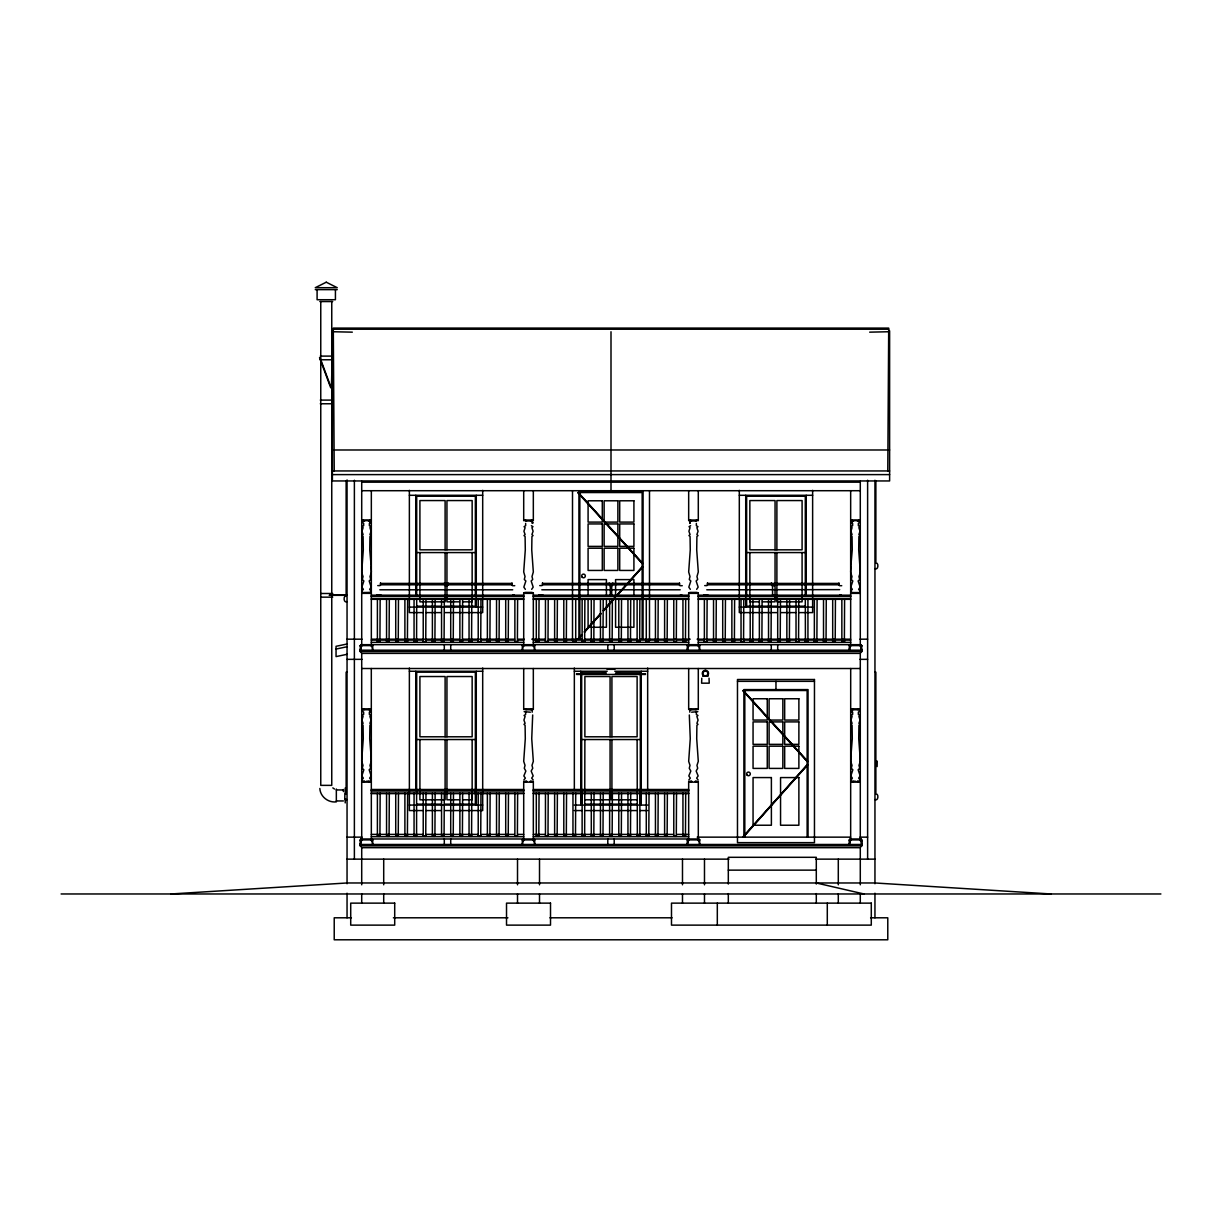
<?xml version="1.0" encoding="UTF-8"?>
<svg xmlns="http://www.w3.org/2000/svg" width="1222" height="1222" viewBox="0 0 1222 1222"><rect width="100%" height="100%" fill="white"/><g stroke="black" fill="none" stroke-linecap="round" stroke-linejoin="round"><path stroke-width="1.5" d="M334.217 470.944L333.3 328.092L888.699 328.092L887.783 470.944M331.452 386.977L332.14 358.657M332.231 373.749L332.598 358.642M701.779 678.195L701.611 683.174L709.218 683.174L709.035 678.195M361.712 571.972L363.301 549.885L363.102 536.504L362.002 535.572L363.102 534.503L361.941 531.28L363.102 527.705L362.063 526.667L363.652 525.72L363.652 523.398L362.17 521.947C364.248 520.114 368.8 520.114 370.877 521.947L369.38 523.398L369.38 525.72L370.984 526.667L369.945 527.705L371.106 531.28L369.945 534.503L371.045 535.572L369.945 536.504L369.747 549.885L371.06 565.144M361.681 760.771L363.27 738.684L363.071 725.303L361.972 724.371L363.071 723.302L361.911 720.079L363.071 716.504L362.033 715.466L363.637 714.519L363.637 712.197L362.14 710.746L363.056 709.753L369.961 709.753M850.665 571.972L850.94 566.428M850.695 760.771L851.322 756.357M371.335 572.568L370.006 576.57L370.74 579.472L369.181 580.985L371.198 587.14L369.686 589.325L371.198 591.173M371.305 761.367L369.976 765.369L370.709 768.271L369.151 769.784L371.167 775.939L369.655 778.124L371.167 779.972M860.288 572.568L858.959 576.57L859.692 579.472L858.134 580.985L860.151 587.14L858.638 589.325L860.151 591.173M860.319 761.367L858.99 765.369L859.723 768.271L858.149 769.784L860.166 775.939L858.669 778.124L860.166 779.972M360.337 650.18L361.498 644.681L360.337 645.598L360.337 650.18L361.498 644.681L860.502 644.681L861.663 645.598L861.663 650.18L860.502 644.681L861.663 645.598L849.29 645.598L849.29 650.18L850.451 644.681L849.29 645.598M360.337 844.478L361.498 838.979L360.337 839.896L360.307 844.478L361.498 838.979L698.51 838.979L699.671 839.896L699.671 844.478L698.51 838.979L699.671 839.896L687.299 839.896L687.299 844.478L688.46 838.979L687.299 839.896L688.46 838.979L687.299 844.478M523.49 838.979L522.329 844.478L522.329 839.896L523.49 838.979L522.329 839.896L534.701 839.896L534.701 844.478L533.54 838.979L534.701 839.896L533.54 838.979M687.299 650.18L688.46 644.681L687.299 645.598L687.299 650.18L688.46 644.681L687.299 645.598L699.671 645.598L699.671 650.18L698.51 644.681L699.671 645.598L698.297 644.681M849.29 650.18L850.451 644.681M849.29 844.478L850.481 838.979L860.532 838.979L861.663 839.896L861.663 844.478L860.502 838.979L861.663 839.896L849.29 839.896L849.321 844.478L850.451 838.979L849.29 839.896L850.665 838.979M689.315 714.977L690.262 738.684L688.673 761.367L690.002 765.369L689.269 768.271L690.827 771.051L688.811 775.939L690.323 778.124L688.811 779.972M360.337 839.896L361.712 838.979L360.307 840.812L361.468 838.979L360.337 839.896L372.71 839.896L372.679 844.478L371.549 838.979L372.71 839.896L371.549 838.979M849.321 840.812L850.481 838.979M360.307 840.812L361.468 838.979M707.08 675.705L708.103 672.543L705.415 670.588L702.711 672.543L703.735 675.705M361.849 591.173L363.362 589.325L361.849 587.14L363.866 580.985L362.308 579.472L363.041 576.57L361.712 572.568M361.834 779.972L363.331 778.124L361.834 775.939L363.851 769.784L362.277 768.271L363.01 765.369L361.681 761.367M523.841 779.972L525.353 778.124L523.841 775.939L525.857 771.051L524.299 768.271L525.032 765.369L523.703 761.367L525.292 738.684L525.093 725.303L523.994 724.371L525.093 723.302L523.933 720.079L525.093 716.504L524.055 715.466L525.643 714.519L525.643 712.197M578.006 638.846L581.794 634.585M584.315 631.759L600.735 613.322M603.271 610.481L642.421 566.519M578.006 639.182L581.809 634.905M584.345 632.064L600.842 613.536M603.393 610.695L614.803 597.864M617.339 595.022L642.726 566.534M578.312 639.182L582.1 634.936M584.635 632.095L601.056 613.658M603.576 610.832L614.941 598.062M617.461 595.221L642.726 566.871M742.976 836.81L807.391 764.483M742.976 837.146L807.696 764.498M743.282 837.146L807.696 764.835M860.288 653.388L862.121 650.18L359.879 650.18L361.712 653.388L860.288 653.388L860.288 840.705M877.121 766.576L877.243 761.199L875.869 761.077M860.288 847.686L862.121 844.478L359.879 844.478L361.712 847.686L860.288 847.686L860.288 884.804M371.198 591.631L370.19 592.41L371.335 592.563M360.337 645.598L361.498 644.681L360.337 646.514L361.712 644.681L360.337 645.598L372.71 645.598L372.71 650.18L371.549 644.681L372.71 645.598L371.549 644.681M369.93 709.753L370.877 710.746L369.365 712.197L369.365 714.519L370.953 715.466L369.915 716.504L371.091 720.079L369.915 723.302L371.014 724.371L369.915 725.303L369.716 738.684L371.045 755.914M370.877 711.662L370.19 712.197L370.159 710.364M532.181 712.197L532.181 710.364M697.838 711.662L691.652 712.197M531.677 589.325L533.189 587.14L531.173 580.985L532.731 579.472L531.998 576.57L533.327 571.972L531.738 549.885L531.937 536.504L533.036 535.572L531.937 534.503L533.098 531.28L531.937 527.705L532.975 526.667L531.371 525.72M696.647 589.325L698.159 587.14L696.143 580.985L697.701 579.472L696.968 576.57L698.297 571.972L696.708 549.885L696.907 536.504L698.006 535.572L696.907 534.503L698.067 531.28L696.907 527.705L697.945 526.667L696.357 525.72L696.357 523.398M523.703 644.681L522.329 645.598L522.329 650.18L523.49 644.681L522.329 645.598L534.701 645.598L534.701 650.18L533.54 644.681L534.701 645.598L533.54 644.681M522.329 839.896L523.703 838.979M689.819 710.364L689.819 712.197M690.629 525.72L689.025 526.667L690.063 527.705L688.903 531.28L690.063 534.503L688.964 535.572L690.063 536.504L690.262 549.885L688.673 571.972L690.002 576.57L689.269 579.472L690.827 580.985L688.811 587.14L690.323 589.325M368.357 520.725L371.335 520.037L361.712 520.037L364.691 520.725M530.348 520.725L533.327 520.037L523.703 520.037L526.682 520.725M364.691 592.67L361.712 593.357L371.335 593.357L368.357 592.67M695.318 520.725L698.297 520.037L688.673 520.037L691.652 520.725M526.682 592.67L523.703 593.357L533.327 593.357L530.348 592.67M857.309 520.725L860.288 520.037L850.665 520.037L853.643 520.725M691.652 592.67L688.673 593.357L698.297 593.357L695.318 592.67M853.643 592.67L850.665 593.357L860.288 593.357L857.309 592.67M368.357 709.524L371.335 708.836L361.712 708.836L364.691 709.524M530.348 709.524L533.327 708.836L523.703 708.836L526.682 709.524M364.691 781.469L361.712 782.156L371.335 782.156L368.357 781.469M695.318 709.524L698.297 708.836L688.673 708.836L691.652 709.524M526.682 781.469L523.703 782.156L533.327 782.156L530.348 781.469M857.309 709.524L860.288 708.836L850.665 708.836L853.643 709.524M691.652 781.469L688.673 782.156L698.297 782.156L695.318 781.469M853.643 781.469L850.665 782.156L860.288 782.156L857.309 781.469M347.17 643.979L336.05 646.301L336.05 656.596L347.155 654.289M336.05 649.05L347.048 646.759M377.399 641.519L380.149 641.519M386.564 641.519L389.314 641.519M395.729 641.519L398.479 641.519M404.894 641.519L407.644 641.519M414.059 641.519L416.809 641.519M423.224 641.519L425.974 641.519M432.389 641.519L435.139 641.519M441.554 641.519L444.304 641.519M450.719 641.519L453.469 641.519M459.884 641.519L462.634 641.519M469.049 641.519L471.799 641.519M478.214 641.519L480.964 641.519M487.379 641.519L490.129 641.519M496.544 641.519L499.294 641.519M505.709 641.519L508.459 641.519M514.874 641.519L517.624 641.519M536.305 641.519L539.055 641.519M545.47 641.519L548.22 641.519M554.635 641.519L557.385 641.519M563.8 641.519L566.55 641.519M582.13 641.519L584.88 641.519M591.295 641.519L594.045 641.519M600.46 641.519L603.21 641.519M609.625 641.519L612.375 641.519M618.79 641.519L621.54 641.519M627.955 641.519L630.705 641.519M637.12 641.519L639.87 641.519M646.285 641.519L649.035 641.978L646.285 641.978L646.285 598.856M655.45 641.519L658.2 641.519M664.615 641.519L667.365 641.519M673.78 641.519L676.53 641.519M682.945 641.519L685.695 641.519M704.376 641.519L707.126 641.519M713.541 641.519L716.291 641.519M722.706 641.519L725.456 641.519M731.871 641.519L734.621 641.519M741.036 641.519L743.786 641.519M750.201 641.519L752.951 641.519M759.366 641.519L762.116 641.519M768.531 641.519L771.281 641.519M777.696 641.519L780.446 641.519M786.861 641.519L789.611 641.519M796.026 641.519L798.776 641.519M805.191 641.519L807.941 641.519M814.356 641.519L817.106 641.519M823.521 641.519L826.271 641.519M832.686 641.519L835.436 641.519M841.851 641.519L844.601 641.519M377.399 835.817L380.149 835.817M386.564 835.817L389.314 835.817M395.729 835.817L398.479 835.817M404.894 835.817L407.644 835.817M414.059 835.817L416.809 835.817M423.224 835.817L425.974 835.817M432.389 835.817L435.139 835.817M441.554 835.817L444.304 835.817M450.719 835.817L453.469 835.817M459.884 835.817L462.634 835.817M469.049 835.817L471.799 835.817M478.214 835.817L480.964 835.817M487.379 835.817L490.129 835.817M496.544 835.817L499.294 835.817M505.709 835.817L508.459 835.817M514.874 835.817L517.624 835.817M536.305 835.817L539.055 835.817M545.47 835.817L548.22 835.817M554.635 835.817L557.385 835.817M563.8 835.817L566.55 835.817M572.965 835.817L575.715 835.817M582.13 835.817L584.88 835.817M591.295 835.817L594.045 835.817M600.46 835.817L603.21 835.817M609.625 835.817L612.375 835.817M618.79 835.817L621.54 835.817M627.955 835.817L630.705 835.817M637.12 835.817L639.87 835.817M646.285 835.817L649.035 835.817M655.45 835.817L658.2 835.817M664.615 835.817L667.365 835.817M673.78 835.817L676.53 835.817M682.945 835.817L685.695 835.817M331.055 386.641L330.918 387.939M370.19 520.954L371.335 520.847M859.142 520.954L860.288 520.847M361.712 592.563L370.19 592.41M850.665 592.563L860.288 592.563M370.159 709.753L371.305 709.646M859.173 709.753L860.319 709.646M361.681 781.362L362.827 781.24M171.08 893.969L347.048 882.971L874.952 882.971L1050.92 893.969M869.682 332.155L888.699 331.742M331.88 386.32L331.926 387.618M315.261 289.645L337.257 289.645M319.843 301.559L332.674 301.559M333.3 329.222L888.699 329.222M333.3 330.841L332.384 330.841L332.384 480.949L889.616 480.949L889.616 330.841L888.699 330.841M320.271 356.106L332.185 356.106M320.271 359.772L332.185 359.772M320.301 400.098L332.216 400.098M320.301 403.764L332.216 403.764M332.384 449.986L889.616 449.986M332.384 470.944L889.616 470.944M332.384 474.61L889.616 474.61M361.712 482.171L860.288 482.171M361.712 490.709L860.288 490.709M409.37 495.292L482.69 495.292M739.31 495.292L812.63 495.292M525.078 520.954L531.952 520.954M690.048 520.954L696.922 520.954M860.288 571.972L858.699 549.885L858.898 536.504L859.998 535.572L858.898 534.503L860.059 531.28L858.898 527.705L859.937 526.667L858.348 525.72L858.348 523.398L859.83 521.947C857.752 520.114 853.2 520.114 851.123 521.947L852.62 523.398L852.62 525.72L851.016 526.667L852.055 527.705L850.894 531.28L852.055 534.503L850.955 535.572L852.055 536.504L852.253 549.885L850.94 565.144M416.702 552.573L475.358 552.573M746.642 552.573L805.298 552.573M874.952 568.612C878.526 570.72 878.878 562.135 875.869 563.113L875.869 480.994M380.5 583.413L512.018 583.413M542.492 583.413L679.508 583.413M707.462 583.413L838.979 583.413M380.5 584.788L512.018 584.788M542.492 584.788L679.508 584.788M707.462 584.788L838.979 584.788M444.655 585.246L444.426 582.955M447.863 585.246L448.092 582.955M609.396 585.246L609.167 582.955M612.604 585.246L612.833 582.955M771.617 585.246L771.388 582.955M377.751 585.598L380.042 585.598M539.742 585.598L542.033 585.598M704.712 585.598L707.003 585.598M445.113 585.705L447.405 585.705M512.476 585.705L514.768 585.705M609.854 585.705L612.146 585.705M679.967 585.705L682.258 585.705M772.075 585.705L774.366 585.705M839.438 585.705L841.729 585.705M839.667 589.63L706.774 589.798M524.849 592.41L532.181 592.41M689.819 592.41L697.151 592.41M320.806 593.495L332.72 593.495M378.224 594.763L379.553 594.763M540.216 594.763L541.545 594.763M705.186 594.763L706.515 594.763M329.65 594.87L346.62 594.87M376.834 594.992L380.959 594.992M445.602 594.87L446.916 594.87M512.965 594.87L514.279 594.87M538.826 594.992L542.95 594.992M610.343 594.87L611.657 594.87M680.455 594.87L681.769 594.87M703.796 594.992L707.92 594.992M773.877 594.87L772.564 594.87L772.533 585.705M839.926 594.87L841.24 594.87M371.335 595.19L523.703 595.19M533.327 595.19L688.673 595.19M698.297 595.19L850.665 595.19M329.192 595.328L346.62 595.328M376.834 595.679L380.959 595.679M444.472 595.786L448.046 595.786M511.835 595.786L515.409 595.786M538.826 595.679L542.95 595.679M609.213 595.786L612.787 595.786M679.325 595.786L682.899 595.786M703.796 595.679L707.92 595.679M771.433 595.786L775.008 595.786M838.796 595.786L842.37 595.786M371.335 596.107L523.703 596.107M533.327 596.107L688.673 596.107M698.297 596.107L850.665 596.107M371.335 596.565L523.703 596.565M533.327 596.565L688.673 596.565M698.297 596.565L850.665 596.565M320.806 597.161L332.72 597.161M371.335 598.856L523.703 598.856M533.327 598.856L688.673 598.856M698.297 598.856L850.665 598.856M371.335 599.315L523.703 599.315M533.327 599.315L688.673 599.315M698.297 599.315L850.665 599.315M347.048 601.606C343.474 603.714 343.122 595.129 346.132 596.107L346.132 480.994M459.548 601.835L446.947 601.835L446.947 552.573M463.153 601.835L472.15 601.835L472.15 552.573M758.847 601.835L749.85 601.835L749.85 552.573M762.452 601.835L775.053 601.835L775.053 552.573M416.702 606.188L441.295 606.188M445.083 606.188L475.358 606.188L475.358 598.612M776.917 606.188L746.642 606.188L746.642 598.612M780.705 606.188L805.298 606.188M409.37 607.105L482.69 607.105M739.31 607.105L812.63 607.105M422.537 612.604L409.37 612.604L409.37 490.343M426.295 612.604L441.325 612.604M445.083 612.604L482.69 612.604L482.69 490.343M776.917 612.604L739.31 612.604L739.31 490.343M780.675 612.604L795.705 612.604M799.463 612.604L812.63 612.604L812.63 490.343M347.048 639.182L362.018 639.182M371.549 639.182L459.319 639.182M463.138 639.182L514.645 639.182M518.464 639.182L524.192 639.182M531.814 639.182L545.18 639.182M548.999 639.182L581.901 639.182M585.246 639.182L636.754 639.182M640.099 639.182L690.186 639.182M697.105 639.182L850.573 639.182M859.983 639.182L867.62 639.182M371.335 640.099L422.766 640.099M426.57 640.099L477.985 640.099M481.804 640.099L514.187 640.099M517.991 640.099L523.703 640.099M533.327 640.099L544.691 640.099M548.479 640.099L673.521 640.099M677.309 640.099L688.673 640.099M698.297 640.099L704.009 640.099M707.813 640.099L740.196 640.099M744.015 640.099L795.43 640.099M799.234 640.099L850.665 640.099M371.335 642.39L523.703 642.39M533.327 642.39L688.673 642.39M698.297 642.39L850.665 642.39M359.879 651.555L862.121 651.555M347.048 659.345L362.018 659.345M859.983 659.345L867.62 659.345M361.712 668.51L860.288 668.51M607.074 669.32L614.926 669.32M704.911 670.618L705.919 670.618M704.773 670.878L706.041 670.878M409.37 671.26L482.69 671.26M574.34 671.26L607.227 671.26M614.788 671.26L647.66 671.26M704.911 671.245L705.919 671.245M347.048 672.176L346.132 672.176L346.132 794.071L344.879 794.071L344.757 799.463L347.048 799.57M606.265 672.176L581.672 672.176L581.672 804.152M615.735 672.176L640.328 672.176L640.328 804.152M874.952 672.176L875.869 672.176L875.869 794.071C878.878 793.093 878.526 801.678 874.952 799.57M602.477 673.307L605.241 673.307M616.759 673.307L619.523 673.307M602.477 673.673L605.44 673.673M616.56 673.673L619.523 673.673M576.509 673.734L606.02 673.734M615.46 673.734L645.491 673.734M576.509 674.468L645.491 674.468M702.818 675.705L707.996 675.705M702.681 675.919L708.134 675.919M737.477 681.341L814.463 681.341M525.078 709.753L531.952 709.753M690.048 709.753L696.922 709.753M852.039 709.753L858.944 709.753L859.86 710.746L858.363 712.197L858.363 714.519L859.967 715.466L858.929 716.504L860.089 720.079L858.929 723.302L860.028 724.371L858.929 725.303L858.73 738.684L860.319 760.771M530.348 712.197L524.162 711.662M416.702 739.539L475.358 739.539M581.672 739.539L640.328 739.539M362.858 781.209L364.691 781.209M366.524 781.209L370.19 781.209M524.849 781.209L526.682 781.209M530.348 781.209L532.181 781.209M689.819 781.209L691.652 781.209M695.318 781.209L697.151 781.209M851.81 781.209L855.476 781.209M857.309 781.209L859.142 781.209M371.335 789.488L523.703 789.488M533.327 789.488L688.673 789.488M336.34 789.947L343.382 789.947M371.335 790.405L523.703 790.405M533.327 790.405L688.673 790.405M371.335 790.863L523.703 790.863M533.327 790.863L688.673 790.863M371.335 793.154L523.703 793.154M533.327 793.154L688.673 793.154M371.335 793.613L523.703 793.613M533.327 793.613L688.673 793.613M459.548 799.799L446.947 799.799L446.947 739.539M463.153 799.799L472.15 799.799L472.15 739.539M584.88 799.799L610.083 799.799L610.083 739.539M637.12 799.799L611.917 799.799L611.917 739.539M336.34 800.945L343.382 800.945M416.702 804.152L441.295 804.152M445.083 804.152L475.358 804.152L475.358 672.176L416.702 672.176L416.58 836.322L414.059 836.276L414.059 793.154M585.46 804.152L636.54 804.152M409.37 805.069L482.69 805.069M574.34 805.069L647.66 805.069M422.537 810.568L409.37 810.568L409.37 668.052M426.295 810.568L441.325 810.568M445.083 810.568L482.69 810.568L482.69 668.052M574.34 810.568L581.855 810.568M585.613 810.568L636.387 810.568M640.145 810.568L647.66 810.568M371.335 834.397L422.766 834.397M426.57 834.397L477.985 834.397M481.804 834.397L514.187 834.397M517.991 834.397L523.703 834.397M533.327 834.397L544.691 834.397M548.479 834.397L673.521 834.397M677.309 834.397L688.673 834.397M371.335 836.688L523.703 836.688M533.327 836.688L688.673 836.688M347.048 837.146L362.018 837.146M697.197 837.146L850.604 837.146M859.983 837.146L867.62 837.146M359.879 845.853L862.121 845.853M347.048 859.142L728.984 859.142M815.868 859.142L874.952 859.142M728.312 870.14L816.296 870.14M61.1 893.969L1160.9 893.969M351.401 917.798L334.217 917.798L334.217 939.794L887.783 939.794L887.783 917.798L870.599 917.798M393.392 917.798L507.924 917.798M549.915 917.798L672.085 917.798M333.3 331.742L352.318 332.155M850.665 520.847L851.81 520.954M361.712 520.847L362.858 520.954M850.695 709.646L851.841 709.753M361.681 709.646L362.827 709.753M859.173 781.24L860.319 781.362M334.507 789.03L332.812 787.9M575.715 641.519L572.965 641.978L575.715 641.978L575.715 598.856M816.296 882.971L863.954 893.969M861.663 645.598L860.288 644.681L861.663 646.514L860.502 644.681L861.663 650.18M861.663 839.896L860.288 838.979L861.693 840.812L861.693 844.478M698.297 838.979L699.671 839.896M525.353 589.325L523.841 587.14L525.857 580.985L524.299 579.472L525.032 576.57L523.703 571.972L525.292 549.885L525.093 536.504L523.994 535.572L525.093 534.503L523.933 531.28L525.093 527.705L524.055 526.667L525.643 525.72L525.643 523.398M852.07 709.753L851.123 710.746L852.635 712.197L852.635 714.519L851.047 715.466L852.085 716.504L850.909 720.079L852.085 723.302L850.986 724.371L852.085 725.303L852.284 738.684L850.955 755.914M851.123 711.662L851.81 712.197L851.81 710.364M698.51 644.681L699.671 645.598M578.312 492.542L642.726 563.373M578.006 492.542L642.726 563.709M578.006 492.878L642.421 563.724M743.282 690.506L807.696 761.337M742.976 690.506L807.696 761.673M742.976 690.842L807.391 761.688M698.159 779.972L696.647 778.124L698.159 775.939L696.143 771.051L697.701 768.271L696.968 765.369L698.297 761.367L696.708 738.684L696.907 725.303L698.006 724.371L696.907 723.302L698.067 720.079L696.907 716.504L697.945 715.466L696.357 714.519L696.357 712.197M533.189 779.972L531.677 778.124L533.189 775.939L531.173 771.051L532.731 768.271L531.998 765.369L533.327 761.367L531.738 738.684L532.685 714.977M370.678 756.357L371.305 760.771M319.965 357.572L330.337 385.541M319.522 357.634L330.551 387.359M319.843 788.465C320.24 796.683 328.306 802.915 336.34 801.861L336.34 789.03M850.665 572.568L851.994 576.57L851.26 579.472L852.819 580.985L850.802 587.14L852.314 589.325L850.802 591.173L851.81 592.41M850.695 761.367L852.024 765.369L851.291 768.271L852.849 769.784L850.833 775.939L852.345 778.124L850.833 780.43M371.335 571.972L371.06 566.428M874.952 480.246L874.952 883.75M874.952 893.206L874.952 917.798M867.62 480.246L867.62 859.142M860.288 481.254L860.288 646.392M860.288 893.969L860.288 903.134M851.81 521.565L851.81 523.398M850.665 490.709L850.665 646.392M850.695 668.51L850.665 840.705M844.601 598.856L844.371 642.024L841.851 641.978L841.851 598.856M838.979 582.955L838.979 585.246M838.292 859.142L838.292 884.804M838.292 893.969L838.292 903.134M835.436 598.856L835.206 642.024L832.686 641.978L832.686 598.856M827.294 903.134L827.294 925.13M826.271 598.856L826.041 642.024L823.521 641.978L823.521 598.856M817.106 598.856L816.876 642.024L814.356 641.978L814.356 598.856M816.296 884.041L816.296 857.309L728.312 857.309L728.312 884.041M816.296 893.588L816.296 903.134M808.048 837.146L808.048 689.59L743.893 689.59L743.893 837.146M807.941 598.856L807.941 641.978L805.42 642.024L805.298 598.612M807.131 837.146L807.131 690.506L744.809 690.506L744.809 837.146M806.214 495.292L806.214 595.74M805.298 594.915L805.298 496.208L746.642 496.208L746.642 594.915M802.09 552.573L802.09 601.835L776.887 601.835L776.887 552.573M798.776 598.856L798.546 642.024L796.026 641.978L796.026 598.856M789.611 598.856L789.381 642.024L786.861 641.978L786.861 598.856M780.446 598.856L780.216 642.024L777.696 641.978L777.696 598.856M777.696 644.681L777.696 650.18M776.887 549.824L776.887 500.562L802.09 500.562L802.09 549.824L749.85 549.824L749.85 500.562L775.053 500.562L775.053 549.824M775.97 681.341L775.97 689.59M771.281 598.856L771.051 642.024L768.531 641.978L768.531 598.856M771.281 644.681L771.281 650.18M762.116 598.856L761.886 642.024L759.366 641.978L759.366 598.856M752.951 598.856L752.721 642.024L750.201 641.978L750.201 598.856M745.726 495.292L745.726 607.105M743.786 598.856L743.556 642.024L741.036 641.978L741.036 598.856M734.621 598.856L734.391 642.024L731.871 641.978L731.871 598.856M728.312 893.588L728.312 903.134M725.456 598.856L725.226 642.024L722.706 641.978L722.706 598.856M717.314 903.134L717.314 925.13M716.291 598.856L716.061 642.024L713.541 641.978L713.541 598.856M707.462 582.848L707.462 585.139M707.126 598.856L706.896 642.024L704.376 641.978L704.376 598.856M704.483 859.142L704.483 884.804M704.483 893.969L704.483 903.134M698.297 490.709L698.297 520.725M698.297 592.67L698.297 646.392M698.297 668.51L698.297 709.524M698.297 781.469L698.297 840.705M688.673 490.709L688.673 520.725M688.673 592.67L688.673 646.392M688.673 668.51L688.673 709.524M688.673 781.469L688.673 840.705M685.695 598.856L685.466 642.024L682.945 641.978L682.945 598.856M685.695 793.154L685.466 836.322L682.945 836.276L682.945 793.154M682.487 859.142L682.487 884.804M682.487 893.969L682.487 903.134M680.196 589.798L541.804 589.798M679.508 582.955L679.508 585.246M676.53 598.856L676.301 642.024L673.78 641.978L673.78 598.856M676.53 793.154L676.301 836.322L673.78 836.276L673.78 793.154M667.365 598.856L667.136 642.024L664.615 641.978L664.615 598.856M667.365 793.154L667.136 836.322L664.615 836.276L664.615 793.154M658.2 598.856L657.971 642.024L655.45 641.978L655.45 598.856M658.2 793.154L657.971 836.322L655.45 836.276L655.45 793.154M649.493 490.847L649.493 640.557M649.035 793.154L648.806 836.322L646.285 836.276L646.285 793.154M647.66 668.052L647.66 789.992M643.077 639.182L643.077 491.626L578.923 491.626L578.923 639.182M642.161 639.182L642.161 492.542L579.839 492.542L579.839 639.182M641.245 671.26L641.245 805.069M639.87 598.856L639.641 642.024L637.12 641.978L637.12 598.856M639.87 793.154L639.87 836.276L637.349 836.322L637.12 739.539M633.913 594.87L633.913 579.61L615.582 579.61L615.582 594.87M633.913 598.673L633.913 627.268L615.582 627.268L615.582 598.673M630.705 598.856L630.476 642.024L627.955 641.978L627.955 598.856M630.705 793.154L630.476 836.322L627.955 836.276L627.955 793.154M621.54 598.856L621.311 642.024L618.79 641.978L618.79 598.856M621.54 793.154L621.311 836.322L618.79 836.276L618.79 793.154M614.208 644.681L614.208 650.18M614.208 838.979L614.208 844.478M612.375 598.856L612.146 642.024L609.625 641.978L609.625 598.856M612.375 793.154L612.146 836.322L609.625 836.276L609.625 793.154M611.687 585.705L611.687 594.87M611.917 736.79L611.917 676.53L637.12 676.53L637.12 736.79L584.88 736.79L584.88 676.53L610.083 676.53L610.083 736.79M611 331.742L611 480.949M611 482.171L611 490.709M610.313 585.705L610.313 594.87M607.792 644.681L607.792 650.18M607.792 838.979L607.792 844.478M606.418 594.87L606.418 579.61L588.087 579.61L588.087 594.87M606.418 598.673L606.418 627.268L588.087 627.268L588.087 598.673M603.21 598.856L602.981 642.024L600.46 641.978L600.46 598.856M603.21 793.154L602.981 836.322L600.46 836.276L600.46 793.154M594.045 598.856L593.816 642.024L591.295 641.978L591.295 598.856M594.045 793.154L593.816 836.322L591.295 836.276L591.295 793.154M584.88 598.856L584.651 642.024L582.13 641.978L582.13 598.856M584.88 739.539L584.651 836.322L582.13 836.276L582.13 793.154M580.755 671.26L580.755 805.069M575.715 793.154L575.486 836.322L572.965 836.276L572.965 793.154M574.34 668.052L574.34 789.992M572.507 490.847L572.507 640.557M566.55 598.856L566.321 642.024L563.8 641.978L563.8 598.856M566.55 793.154L566.321 836.322L563.8 836.276L563.8 793.154M557.385 598.856L557.156 642.024L554.635 641.978L554.635 598.856M557.385 793.154L557.156 836.322L554.635 836.276L554.635 793.154M548.22 598.856L547.991 642.024L545.47 641.978L545.47 598.856M548.22 793.154L547.991 836.322L545.47 836.276L545.47 793.154M542.492 582.848L542.492 585.139M539.513 859.142L539.513 884.804M539.513 893.969L539.513 903.134M539.055 598.856L538.826 642.024L536.305 641.978L536.305 598.856M539.055 793.154L538.826 836.322L536.305 836.276L536.305 793.154M533.327 490.709L533.327 520.725M533.327 592.67L533.327 646.392M533.327 668.51L533.327 709.524M533.327 781.469L533.327 840.705M523.703 490.709L523.703 520.725M523.703 592.67L523.703 646.392M523.703 668.51L523.703 709.524M523.703 781.469L523.703 840.705M517.624 598.856L517.395 642.024L514.874 641.978L514.874 598.856M517.624 793.154L517.395 836.322L514.874 836.276L514.874 793.154M517.517 859.142L517.517 884.804M517.517 893.969L517.517 903.134M512.705 589.798L379.813 589.798M512.018 582.955L512.018 585.246M508.459 598.856L508.23 642.024L505.709 641.978L505.709 598.856M508.459 793.154L508.23 836.322L505.709 836.276L505.709 793.154M499.294 598.856L499.065 642.024L496.544 641.978L496.544 598.856M499.294 793.154L499.065 836.322L496.544 836.276L496.544 793.154M490.129 598.856L489.9 642.024L487.379 641.978L487.379 598.856M490.129 793.154L489.9 836.322L487.379 836.276L487.379 793.154M480.964 598.856L480.735 642.024L478.214 641.978L478.214 598.856M480.964 793.154L480.735 836.322L478.214 836.276L478.214 793.154M476.275 495.292L476.275 607.105M476.275 671.26L476.275 805.069M475.358 594.915L475.358 496.208L416.702 496.208L416.702 594.915M471.799 598.856L471.57 642.024L469.049 641.978L469.049 598.856M471.799 793.154L471.57 836.322L469.049 836.276L469.049 793.154M462.634 598.856L462.405 642.024L459.884 641.978L459.884 598.856M462.634 793.154L462.405 836.322L459.884 836.276L459.884 793.154M453.469 598.856L453.24 642.024L450.719 641.978L450.719 598.856M453.469 793.154L453.24 836.322L450.719 836.276L450.719 793.154M450.719 644.681L450.719 650.18M450.719 838.979L450.719 844.478M446.947 549.824L446.947 500.562L472.15 500.562L472.15 549.824L419.91 549.824L419.91 500.562L445.113 500.562L445.113 549.824M446.947 736.79L446.947 676.53L472.15 676.53L472.15 736.79L419.91 736.79L419.91 676.53L445.113 676.53L445.113 736.79M445.113 552.573L445.113 601.835L419.91 601.835L419.91 552.573M445.113 739.539L445.113 799.799L419.91 799.799L419.91 739.539M444.304 598.856L444.075 642.024L441.554 641.978L441.554 598.856M444.304 644.681L444.304 650.18M444.304 793.154L444.075 836.322L441.554 836.276L441.554 793.154M444.304 838.979L444.304 844.478M435.139 598.856L434.91 642.024L432.389 641.978L432.389 598.856M435.139 793.154L434.91 836.322L432.389 836.276L432.389 793.154M425.974 598.856L425.745 642.024L423.224 641.978L423.224 598.856M425.974 793.154L425.745 836.322L423.224 836.276L423.224 793.154M416.702 598.612L416.58 642.024L414.059 641.978L414.059 598.856M415.786 495.292L415.786 595.74M415.786 671.26L415.786 789.992M407.644 598.856L407.415 642.024L404.894 641.978L404.894 598.856M407.644 793.154L407.415 836.322L404.894 836.276L404.894 793.154M398.479 598.856L398.25 642.024L395.729 641.978L395.729 598.856M398.479 793.154L398.25 836.322L395.729 836.276L395.729 793.154M389.314 598.856L389.085 642.024L386.564 641.978L386.564 598.856M389.314 793.154L389.085 836.322L386.564 836.276L386.564 793.154M383.708 859.142L383.708 884.804M383.708 893.969L383.708 903.134M380.5 582.848L380.5 585.139M380.149 598.856L379.92 642.024L377.399 641.978L377.399 598.856M380.149 793.154L379.92 836.322L377.399 836.276L377.399 793.154M371.335 490.709L371.335 646.392M371.305 668.51L371.335 840.705M370.19 521.565L370.19 523.398M361.712 481.254L361.712 646.392M361.712 653.388L361.712 840.705M361.712 847.686L361.712 884.804M361.712 893.969L361.712 903.134M354.38 480.246L354.38 859.142M347.048 479.925L347.048 883.75M347.048 893.206L347.048 917.798M345.215 788.007L345.215 793.521M345.215 799.173L345.215 802.9M343.382 789.488L343.382 791.566M335.424 289.645L335.424 299.726L317.094 299.726L317.094 289.645M331.758 301.559L331.758 373.932M331.758 387.267L331.758 785.364L320.76 785.364L320.76 301.559M704.361 676.362A3.131 3.131 0 0 1 702.833 671.642A3.131 3.131 0 0 1 707.782 671.382A3.131 3.131 0 0 1 706.759 676.24M532.868 522.863L532.181 523.398L532.181 521.565L532.868 522.863M689.819 521.565L689.819 523.398L689.819 521.565M326.259 282.206L315.261 287.705L337.257 287.705L326.259 282.206M602.293 500.791L588.087 500.791L588.087 522.1L602.293 522.1L602.293 500.791M617.874 500.791L604.126 500.791L604.126 522.1L617.874 522.1L617.874 500.791M633.913 500.791L619.707 500.791L619.707 522.1L633.913 522.1L633.913 500.791M602.293 523.933L588.087 523.933L588.087 546.387L602.293 546.387L602.293 523.933M617.874 523.933L604.126 523.933L604.126 546.387L617.874 546.387L617.874 523.933M633.913 523.933L619.707 523.933L619.707 546.387L633.913 546.387L633.913 523.933M602.293 548.22L588.087 548.22L588.087 570.445L602.293 570.445L602.293 548.22M617.874 548.22L604.126 548.22L604.126 570.445L617.874 570.445L617.874 548.22M633.913 548.22L619.707 548.22L619.707 570.445L633.913 570.445L633.913 548.22M814.463 679.508L737.477 679.508L737.477 842.645L814.463 842.645L814.463 679.508M767.263 698.755L753.058 698.755L753.058 720.063L767.263 720.063L767.263 698.755M782.844 698.755L769.096 698.755L769.096 720.063L782.844 720.063L782.844 698.755M798.883 698.755L784.677 698.755L784.677 720.063L798.883 720.063L798.883 698.755M767.263 721.897L753.058 721.897L753.058 744.351L767.263 744.351L767.263 721.897M782.844 721.897L769.096 721.897L769.096 744.351L782.844 744.351L782.844 721.897M798.883 721.897L784.677 721.897L784.677 744.351L798.883 744.351L798.883 721.897M767.263 746.184L753.058 746.184L753.058 768.409L767.263 768.409L767.263 746.184M782.844 746.184L769.096 746.184L769.096 768.409L782.844 768.409L782.844 746.184M798.883 746.184L784.677 746.184L784.677 768.409L798.883 768.409L798.883 746.184M771.388 777.574L753.058 777.574L753.058 825.232L771.388 825.232L771.388 777.574M798.883 777.574L780.553 777.574L780.553 825.232L798.883 825.232L798.883 777.574M394.706 903.134L350.714 903.134L350.714 925.13L394.706 925.13L394.706 903.134M550.511 903.134L506.519 903.134L506.519 925.13L550.511 925.13L550.511 903.134M871.286 903.134L671.489 903.134L671.489 925.13L871.286 925.13L871.286 903.134M861.693 840.812L860.532 838.979L861.693 840.812M747.177 775.206A1.833 1.833 0 0 0 750.247 774.381A1.833 1.833 0 0 0 748.001 772.136A1.833 1.833 0 0 0 747.177 775.206M582.207 577.242A1.833 1.833 0 0 0 585.277 576.417A1.833 1.833 0 0 0 583.031 574.172A1.833 1.833 0 0 0 582.207 577.242"/></g></svg>
